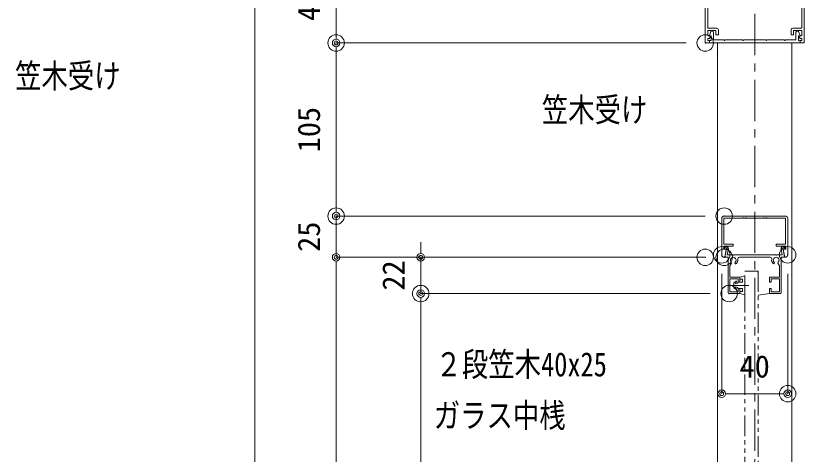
# Model space of a CAD drawing. Units: millimetres, scale not verified. Extents: x -3659 to 3659, y -1188 to 1188.
# Drawn here: x -2298.4 to -1820.5, y 122.7 to 388.6 of the extents above; entities that cross this region are included whole.
import ezdxf
from ezdxf.enums import TextEntityAlignment as Align

# ---------------------------------------------------------------- set-up
doc = ezdxf.new("R2010")
doc.units = ezdxf.units.MM
doc.header["$LTSCALE"] = 20
doc.header["$PDMODE"] = 32
doc.header["$PDSIZE"] = 10
doc.linetypes.add('USER1', pattern=[2, 1.25, -0.25, 0.25, -0.25])
doc.linetypes.add('USER2', pattern=[1.25, 0.625, -0.125, 0.125, -0.125, 0.125, -0.125])
for name, color, linetype, lineweight in [('0-0_0', 7, 'Continuous', 18), ('0-1_DEFPOINTS', 7, 'Continuous', 18), ('0-8_3中心線', 2, 'USER1', 18), ('0-9_41ｱﾙﾐ', 6, 'Continuous', 18), ('0-A_1手摺寸法', 7, 'Continuous', 18), ('0-D_CYAN', 4, 'Continuous', 18), ('0-E_2a', 1, 'USER2', 18)]:
    doc.layers.add(name, color=color, linetype=linetype, lineweight=lineweight)
doc.styles.add('ＭＳ ゴシック', font='')
doc.styles.get('ＭＳ ゴシック').set_extended_font_data('MS Gothic')

# ---------------------------------------------------------------- blocks, each defined once
blk = doc.blocks.new('HK-001')
at = {"layer": '0-0_0'}
for p, q in [((-30, 0), (-30, 33.59)), ((-28.5, 9), (-28.5, 33.59)), ((28.5, 9), (28.5, 33.59)), ((30, 0), (30, 33.59)), ((-23, 9), (-28.5, 9)), ((-23.5, 7.5), (-28.5, 7.5)), ((-28.5, 4.3), (-28.5, 7.5)), ((-23.5, 5), (-23.5, 7.5)), ((-22, 5), (-23.5, 5)), ((-22, 5), (-22, 8)), ((22, 5), (22, 8)), ((22, 5), (23.5, 5)), ((23, 9), (28.5, 9)), ((23.5, 5), (23.5, 7.5)), ((23.5, 7.5), (28.5, 7.5)), ((28.5, 4.3), (28.5, 7.5)), ((-27.5, 0), (-30, 0)), ((-26.87, 4.3), (-28.5, 4.3)), ((-28.5, 1.5), (-28.5, 2.8)), ((-28.5, 1.5), (-28.5, 2.8)), ((-27.5, 2.8), (-28.5, 2.8)), ((-27.5, 1.5), (-28.5, 1.5)), ((-27.5, 2.8), (-26.71, 3.99)), ((-27.5, 0), (-27.5, 1.5)), ((27.5, 2.8), (26.71, 3.99)), ((26.87, 4.3), (28.5, 4.3)), ((27.5, 2.8), (28.5, 2.8)), ((27.5, 1.5), (28.5, 1.5)), ((27.5, 0), (27.5, 1.5)), ((27.5, 0), (30, 0)), ((28.5, 1.5), (28.5, 2.8)), ((28.5, 1.5), (28.5, 2.8))]:
    blk.add_line(p, q, dxfattribs=at)
for centre, radius, start, end in [((0, -10), 55, 90, 120.3281), ((0, -10), 53.5, 90, 113.5608), ((0, -10), 55, 59.6719, 90), ((0, -10), 53.5, 66.4392, 90), ((-22.25, 38.54), 1, 199.1257, 30.1279), ((22.25, 38.54), 1, 149.8721, 340.8743), ((-25.5, 33.59), 4.5, 120.3281, 180), ((-25.5, 33.59), 3, 120.3281, 180), ((0, -10), 53.5, 115.6929, 120.3281), ((0, -10), 53.5, 59.6719, 64.3071), ((25.5, 33.59), 3, 0, 59.6719), ((25.5, 33.59), 4.5, 0, 59.6719), ((-23, 8), 1, 0, 90), ((23, 8), 1, 90, 180), ((-26.87, 4.1), 0.2, 326.3099, 90), ((26.87, 4.1), 0.2, 90, 213.6901)]:
    blk.add_arc(centre, radius, start, end, dxfattribs=at)
blk = doc.blocks.new('_ORIGIN2')
at = {"layer": '0-0_0'}
blk.add_line((-0.5, 0), (-1, 0), dxfattribs=at)
for radius in [0.5, 0.25]:
    blk.add_circle((0, 0), radius, dxfattribs=at)
blk = doc.blocks.new('D15')
at = {"layer": '0-1_DEFPOINTS'}
for p in [(14.45, 841.05), (238.16, 841.05), (238.16, 796.05)]:
    blk.add_point(p, dxfattribs=at)
at = {"layer": '0-A_1手摺寸法'}
for p, q in [((226.66, 841.05), (14.45, 841.05)), ((14.45, 800.65), (14.45, 836.45)), ((226.66, 796.05), (14.45, 796.05))]:
    blk.add_line(p, q, dxfattribs=at)
at = {"layer": '0-A_1手摺寸法', "xscale": 4.6, "yscale": 4.6}
for p, rotation in [((14.45, 841.05), 90), ((14.45, 796.05), 270)]:
    blk.add_blockref('_ORIGIN2', p, dxfattribs=dict(at, rotation=rotation))
at = {"layer": '0-A_1手摺寸法', "style": 'ＭＳ ゴシック'}
blk.add_text('45', height=13.49, rotation=90, dxfattribs=at).set_placement((8.7, 809.35), align=Align.BOTTOM_LEFT)
blk = doc.blocks.new('D29')
at = {"layer": '0-A_1手摺寸法'}
blk.add_line((-34.77, 836.45), (-34.77, -254.35), dxfattribs=at)
blk = doc.blocks.new('D30')
at = {"layer": '0-1_DEFPOINTS'}
blk.add_point((249.66, 666.05), dxfattribs=at)
at = {"layer": '0-A_1手摺寸法'}
for p, q in [((238.16, 666.05), (14.45, 666.05)), ((14.45, 661.45), (14.45, -154.35))]:
    blk.add_line(p, q, dxfattribs=at)
at = {"layer": '0-A_1手摺寸法', "xscale": 4.6, "yscale": 4.6, "rotation": 90}
blk.add_blockref('_ORIGIN2', (14.45, 666.05), dxfattribs=at)
blk = doc.blocks.new('D49')
at = {"layer": '0-1_DEFPOINTS'}
for p in [(238.16, 666.05), (65.73, 644.05), (252.66, 644.05)]:
    blk.add_point(p, dxfattribs=at)
at = {"layer": '0-A_1手摺寸法'}
for p, q in [((65.73, 670.65), (65.73, 675.25)), ((226.66, 666.05), (65.73, 666.05)), ((65.73, 666.05), (65.73, 644.05)), ((241.16, 644.05), (65.73, 644.05)), ((65.73, 639.45), (65.73, 634.85))]:
    blk.add_line(p, q, dxfattribs=at)
at = {"layer": '0-A_1手摺寸法', "xscale": 4.6, "yscale": 4.6}
for p, rotation in [((65.73, 666.05), 270), ((65.73, 644.05), 90)]:
    blk.add_blockref('_ORIGIN2', p, dxfattribs=dict(at, rotation=rotation))
at = {"layer": '0-A_1手摺寸法', "style": 'ＭＳ ゴシック'}
blk.add_text('22', height=13.49, rotation=90, dxfattribs=at).set_placement((59.98, 645.85), align=Align.BOTTOM_LEFT)
blk = doc.blocks.new('D50')
at = {"layer": '0-1_DEFPOINTS'}
blk.add_point((252.66, 644.05), dxfattribs=at)
at = {"layer": '0-A_1手摺寸法'}
for p, q in [((241.16, 644.05), (65.73, 644.05)), ((65.73, 639.45), (65.73, -132.35))]:
    blk.add_line(p, q, dxfattribs=at)
at = {"layer": '0-A_1手摺寸法', "xscale": 4.6, "yscale": 4.6, "rotation": 90}
blk.add_blockref('_ORIGIN2', (65.73, 644.05), dxfattribs=at)
blk = doc.blocks.new('hbk-145')
at = {"layer": '0-A_1手摺寸法', "color": 3}
for p, q in [((-5.8, 0), (5.8, 0)), ((-5.8, 0), (-5, -3)), ((0, 2.36), (0, -8.5)), ((5.8, 0), (5, -3)), ((-5, -3), (-3.7, -3)), ((-3.7, -1.5), (-2, -1.5)), ((-3.7, -1.5), (-3.7, -3)), ((-2, -1.5), (-2, -4.2)), ((-2, -4.2), (-1.25, -4.2)), ((-1, -5.7), (-1.25, -4.2)), ((1, -5.7), (1.25, -4.2)), ((1.25, -4.2), (2, -4.2)), ((2, -1.5), (3.7, -1.5)), ((2, -1.5), (2, -4.2)), ((3.7, -1.5), (3.7, -3)), ((3.7, -3), (5, -3)), ((-1.5, -6.7), (-2.58, -5.23)), ((-2.39, -5.01), (-1, -5.7)), ((-1.5, -6.7), (1.5, -6.7)), ((1, -5.7), (2.39, -5.01)), ((1.5, -6.7), (2.58, -5.23))]:
    blk.add_line(p, q, dxfattribs=at)
for centre, start, end in [((-2.45, -5.15), 66.3706, 212.9052), ((2.45, -5.15), 327.0948, 113.6294)]:
    blk.add_arc(centre, 0.15, start, end, dxfattribs=at)
blk = doc.blocks.new('A$C5EFB2CC2')
at = {"layer": '0-9_41ｱﾙﾐ'}
for p, q in [((20, 25), (1.5, 25)), ((12.83, 23.91), (12.7, 23.7)), ((13.17, 23.91), (13.3, 23.7)), ((14.33, 23.91), (14.2, 23.7)), ((14.67, 23.91), (14.8, 23.7)), ((19.83, 23.91), (19.7, 23.7)), ((20, 25), (38.5, 25)), ((20.17, 23.91), (20.3, 23.7)), ((25.33, 23.91), (25.2, 23.7)), ((25.67, 23.91), (25.8, 23.7)), ((26.83, 23.91), (26.7, 23.7)), ((27.17, 23.91), (27.3, 23.7)), ((0, 23.5), (0, 1.5)), ((1.3, 23.7), (1.3, 8)), ((12.7, 23.7), (1.3, 23.7)), ((14.2, 23.7), (13.3, 23.7)), ((19.7, 23.7), (14.8, 23.7)), ((20.3, 23.7), (25.2, 23.7)), ((25.8, 23.7), (26.7, 23.7)), ((27.3, 23.7), (38.7, 23.7)), ((38.7, 23.7), (38.7, 8)), ((40, 23.5), (40, 1.5)), ((1.2, 6.8), (7, 6.8)), ((1.2, 6.8), (1.2, 5)), ((1.2, 5), (2.43, 5)), ((1.3, 8), (7, 8)), ((7, 8), (7, 6.8)), ((33, 8), (33, 6.8)), ((38.7, 8), (33, 8)), ((38.8, 6.8), (33, 6.8)), ((38.8, 5), (37.57, 5)), ((38.8, 6.8), (38.8, 5)), ((1.5, 0), (1.64, 0)), ((1.83, 0.16), (2.73, 4.64)), ((38.17, 0.16), (37.27, 4.64)), ((38.5, 0), (38.36, 0))]:
    blk.add_line(p, q, dxfattribs=at)
for centre, radius, start, end in [((1.5, 23.5), 1.5, 90, 180), ((13, 23.8), 0.2, 32.3335, 147.6665), ((14.5, 23.8), 0.2, 32.3335, 147.6665), ((20, 23.8), 0.2, 90, 147.6665), ((20, 23.8), 0.2, 32.3335, 90), ((25.5, 23.8), 0.2, 32.3335, 147.6665), ((27, 23.8), 0.2, 32.3335, 147.6665), ((38.5, 23.5), 1.5, 0, 90), ((2.43, 4.7), 0.3, 348.6901, 90), ((37.57, 4.7), 0.3, 90, 191.3099), ((1.5, 1.5), 1.5, 180, 270), ((1.64, 0.2), 0.2, 270, 348.6901), ((38.36, 0.2), 0.2, 191.3099, 270), ((38.5, 1.5), 1.5, 270, 0)]:
    blk.add_arc(centre, radius, start, end, dxfattribs=at)
blk = doc.blocks.new('A$C744652DF')
at = {"layer": '0-9_41ｱﾙﾐ'}
for p, q in [((9.45, 28.5), (2.95, 28.5)), ((3.45, 19.5), (3.45, 27.5)), ((8.45, 27.5), (3.45, 27.5)), ((8.45, 25.5), (8.45, 27.5)), ((9.45, 25.5), (8.45, 25.5)), ((9.45, 25.5), (9.45, 28.5)), ((27.45, 25.5), (27.45, 28.5)), ((27.45, 28.5), (33.95, 28.5)), ((27.45, 25.5), (28.45, 25.5)), ((28.45, 25.5), (28.45, 27.5)), ((28.45, 27.5), (33.45, 27.5)), ((33.45, 19.5), (33.45, 27.5)), ((9.45, 21.5), (8.45, 21.5)), ((9.45, 21.5), (9.45, 18.5)), ((27.45, 21.5), (27.45, 18.5)), ((27.45, 21.5), (28.45, 21.5)), ((3.45, 11.71), (3.45, 18.5)), ((9.45, 18.5), (3.45, 18.5)), ((27.45, 18.5), (33.45, 18.5)), ((33.45, 11.71), (33.45, 18.5)), ((4.38, 10.1), (3.45, 11.71)), ((32.52, 10.1), (33.45, 11.71)), ((0.3, 6.26), (1.25, 1.5)), ((5.28, 5.21), (5.15, 5)), ((5.28, 5.21), (5.15, 5)), ((5.62, 5.21), (5.75, 5)), ((5.62, 5.21), (5.75, 5)), ((31.15, 5), (5.75, 5)), ((27.77, 6.5), (9.12, 6.5)), ((31.28, 5.21), (31.15, 5)), ((31.28, 5.21), (31.15, 5)), ((31.62, 5.21), (31.75, 5)), ((31.62, 5.21), (31.75, 5)), ((35.12, 5), (31.75, 5)), ((35.12, 5), (34.41, 1.45)), ((36.6, 6.26), (35.65, 1.5)), ((1.25, 1.5), (0.2, 1.5)), ((35.65, 1.5), (36.7, 1.5))]:
    blk.add_line(p, q, dxfattribs=at)
for points in [[(2.45, 28), (2.45, 6.5), (0.49, 6.5)], [(34.45, 28), (34.45, 6.5), (36.4, 6.5)], [(8.45, 21.5), (8.45, 19.5), (3.45, 19.5)], [(28.45, 21.5), (28.45, 19.5), (33.45, 19.5)], [(5.15, 5), (1.77, 5), (2.48, 1.45)]]:
    blk.add_lwpolyline(points, dxfattribs=at)
for centre in [(0.49, 6.3), (36.4, 6.3), (0.2, 1.3), (36.7, 1.3)]:
    blk.add_circle(centre, 0.2, dxfattribs=at)
for centre, radius, start, end in [((2.95, 28), 0.5, 90, 180), ((33.95, 28), 0.5, 0, 90), ((3.92, 9.9), 0.5, 312.7587, 23.6206), ((3.92, 9.9), 0.5, 312.7587, 23.6206), ((6.97, 9.9), 0.5, 47.2413, 227.2413), ((5.45, 8.25), 2.75, 348.463, 47.2413), ((31.45, 8.25), 2.75, 132.7587, 191.537), ((29.92, 9.9), 0.5, 312.7587, 132.7587), ((32.97, 9.9), 0.5, 156.3794, 227.2413), ((32.97, 9.9), 0.5, 156.3794, 227.2413), ((5.45, 8.25), 1.75, 132.7587, 47.2413), ((5.45, 5.1), 0.2, 32.3335, 147.6665), ((5.45, 5.1), 0.2, 32.3335, 147.6665), ((9.12, 7.5), 1, 168.463, 270), ((9.12, 7.5), 1, 168.463, 270), ((27.77, 7.5), 1, 270, 11.537), ((27.77, 7.5), 1, 270, 11.537), ((31.45, 8.25), 1.75, 132.7587, 47.2413), ((31.45, 5.1), 0.2, 32.3335, 147.6665), ((31.45, 5.1), 0.2, 32.3335, 147.6665), ((1.25, 1.25), 1.25, 176.1849, 9.0515), ((35.65, 1.25), 1.25, 170.9485, 3.8151)]:
    blk.add_arc(centre, radius, start, end, dxfattribs=at)
blk = doc.blocks.new('A$C23197C01')
at = {"layer": '0-9_41ｱﾙﾐ'}
for p, q in [((0, 4.5), (0.89, 6.98)), ((2.5, 6.54), (2.5, 1.8)), ((52.5, 6.54), (52.5, 1.8)), ((55, 4.5), (54.11, 6.98)), ((0, 1), (0, 0)), ((27.5, 0), (0, 0)), ((1, 4.3), (0.2, 4.3)), ((1, 1.5), (0.5, 1.5)), ((1, 4.3), (1, 1.5)), ((8.9, 1.8), (2.5, 1.8)), ((8.9, 1.8), (9.03, 1.59)), ((9.5, 1.8), (9.37, 1.59)), ((20.2, 1.8), (9.5, 1.8)), ((20.2, 1.8), (20.33, 1.59)), ((20.8, 1.8), (20.67, 1.59)), ((27.5, 1.8), (20.8, 1.8)), ((27.5, 1.8), (34.2, 1.8)), ((27.5, 0), (55, 0)), ((34.2, 1.8), (34.33, 1.59)), ((34.8, 1.8), (34.67, 1.59)), ((34.8, 1.8), (45.5, 1.8)), ((45.5, 1.8), (45.63, 1.59)), ((46.1, 1.8), (45.97, 1.59)), ((46.1, 1.8), (52.5, 1.8)), ((54, 4.3), (54.8, 4.3)), ((54, 4.3), (54, 1.5)), ((54, 1.5), (54.5, 1.5)), ((55, 1), (55, 0))]:
    blk.add_line(p, q, dxfattribs=at)
for centre, radius, start, end in [((1.59, 6.37), 0.928, 10.3936, 139.1285), ((53.41, 6.37), 0.928, 40.8715, 169.6063), ((0.2, 4.5), 0.2, 180, 270), ((0.5, 1), 0.5, 90, 180), ((9.2, 1.7), 0.2, 212.3335, 327.6665), ((20.5, 1.7), 0.2, 212.3335, 327.6665), ((34.5, 1.7), 0.2, 212.3335, 327.6665), ((45.8, 1.7), 0.2, 212.3335, 327.6665), ((54.5, 1), 0.5, 0, 90), ((54.8, 4.5), 0.2, 270, 0)]:
    blk.add_arc(centre, radius, start, end, dxfattribs=at)
blk = doc.blocks.new('D66')
at = {"layer": '0-1_DEFPOINTS'}
for p in [(14.45, 691.05), (249.66, 691.05), (249.66, 666.05)]:
    blk.add_point(p, dxfattribs=at)
at = {"layer": '0-A_1手摺寸法'}
for p, q in [((14.45, 695.65), (14.45, 700.25)), ((238.16, 691.05), (14.45, 691.05)), ((14.45, 666.05), (14.45, 691.05)), ((238.16, 666.05), (14.45, 666.05)), ((14.45, 661.45), (14.45, 656.85))]:
    blk.add_line(p, q, dxfattribs=at)
at = {"layer": '0-A_1手摺寸法', "xscale": 4.6, "yscale": 4.6}
for p, rotation in [((14.45, 691.05), 270), ((14.45, 666.05), 90)]:
    blk.add_blockref('_ORIGIN2', p, dxfattribs=dict(at, rotation=rotation))
at = {"layer": '0-A_1手摺寸法', "style": 'ＭＳ ゴシック'}
blk.add_text('25', height=13.49, rotation=90, dxfattribs=at).set_placement((8.7, 669.35), align=Align.BOTTOM_LEFT)
blk = doc.blocks.new('D67')
at = {"layer": '0-1_DEFPOINTS'}
for p in [(14.45, 796.05), (238.16, 796.05), (249.66, 691.05)]:
    blk.add_point(p, dxfattribs=at)
at = {"layer": '0-A_1手摺寸法'}
for p, q in [((226.66, 796.05), (14.45, 796.05)), ((14.45, 695.65), (14.45, 791.45)), ((238.16, 691.05), (14.45, 691.05))]:
    blk.add_line(p, q, dxfattribs=at)
at = {"layer": '0-A_1手摺寸法', "xscale": 4.6, "yscale": 4.6}
for p, rotation in [((14.45, 796.05), 90), ((14.45, 691.05), 270)]:
    blk.add_blockref('_ORIGIN2', p, dxfattribs=dict(at, rotation=rotation))
at = {"layer": '0-A_1手摺寸法', "style": 'ＭＳ ゴシック'}
blk.add_text('105', height=13.49, rotation=90, dxfattribs=at).set_placement((8.7, 729.75), align=Align.BOTTOM_LEFT)
blk = doc.blocks.new('D68')
at = {"layer": '0-1_DEFPOINTS'}
for p in [(248.16, 667.55), (288.16, 667.55), (288.16, 583.33)]:
    blk.add_point(p, dxfattribs=at)
at = {"layer": '0-A_1手摺寸法'}
for p, q in [((248.16, 656.05), (248.16, 583.33)), ((288.16, 656.05), (288.16, 583.33)), ((252.76, 583.33), (283.56, 583.33))]:
    blk.add_line(p, q, dxfattribs=at)
at = {"layer": '0-A_1手摺寸法', "xscale": 4.6, "yscale": 4.6, "rotation": 180}
blk.add_blockref('_ORIGIN2', (248.16, 583.33), dxfattribs=at)
at = {"layer": '0-A_1手摺寸法', "xscale": 4.6, "yscale": 4.6}
blk.add_blockref('_ORIGIN2', (288.16, 583.33), dxfattribs=at)
at = {"layer": '0-A_1手摺寸法', "style": 'ＭＳ ゴシック'}
blk.add_text('40', height=13.49, dxfattribs=at).set_placement((258.96, 589.08), align=Align.BOTTOM_LEFT)

msp = doc.modelspace()

# ---------------------------------------------------------------- linework, layer by layer
at = {"layer": '0-0_0'}
for p, q in [((-1872.98, 372.11), (-1872.98, -91.39)), ((-1827.98, 372.11), (-1827.98, -91.39))]:
    msp.add_line(p, q, dxfattribs=at)
at = {"layer": '0-8_3中心線'}
msp.add_line((-1850.48, 469.74), (-1850.48, -842.62), dxfattribs=at)
at = {"layer": '0-D_CYAN'}
msp.add_line((-1841.48, 220.11), (-1848.48, 219.13), dxfattribs=at)
at = {"layer": '0-E_2a'}
for p, q in [((-1856.48, -91.39), (-1856.48, 233.67)), ((-1856.48, 233.67), (-1848.48, 233.67)), ((-1848.48, 233.67), (-1848.48, -91.39))]:
    msp.add_line(p, q, dxfattribs=at)

# ---------------------------------------------------------------- block references
at = {"layer": '0-9_41ｱﾙﾐ'}
msp.add_blockref('HK-001', (-1850.48, 372.11), dxfattribs=at)
at = {"layer": '0-A_1手摺寸法'}
for name, p in [('D29', (-2118.65, -423.94)), ('D15', (-2118.65, -423.94)), ('A$C23197C01', (-1877.98, 372.11)), ('D67', (-2118.65, -423.94)), ('D66', (-2118.65, -423.94)), ('A$C5EFB2CC2', (-1870.48, 242.11)), ('D49', (-2118.65, -423.94)), ('D68', (-2118.65, -423.94)), ('D30', (-2118.65, -423.94)), ('D50', (-2118.65, -423.94))]:
    msp.add_blockref(name, p, dxfattribs=at)
for name, p, rotation in [('A$C744652DF', (-1832.04, 248.61), 180), ('hbk-145', (-1856.48, 225.11), 270)]:
    msp.add_blockref(name, p, dxfattribs=dict(at, rotation=rotation))

# ---------------------------------------------------------------- texts
at = {"layer": '0-0_0', "style": 'ＭＳ ゴシック', "width": 0.8}
for s, p in [('笠木受け', (-2298.82, 340.42)), ('笠木受け', (-1979.51, 319.87)), ('２段笠木40x25', (-2043.99, 165.48)), ('ガラス中桟', (-2045.06, 134.5))]:
    msp.add_text(s, height=14.66, dxfattribs=at).set_placement(p, align=Align.BOTTOM_LEFT)

doc.saveas('drawing.dxf')
